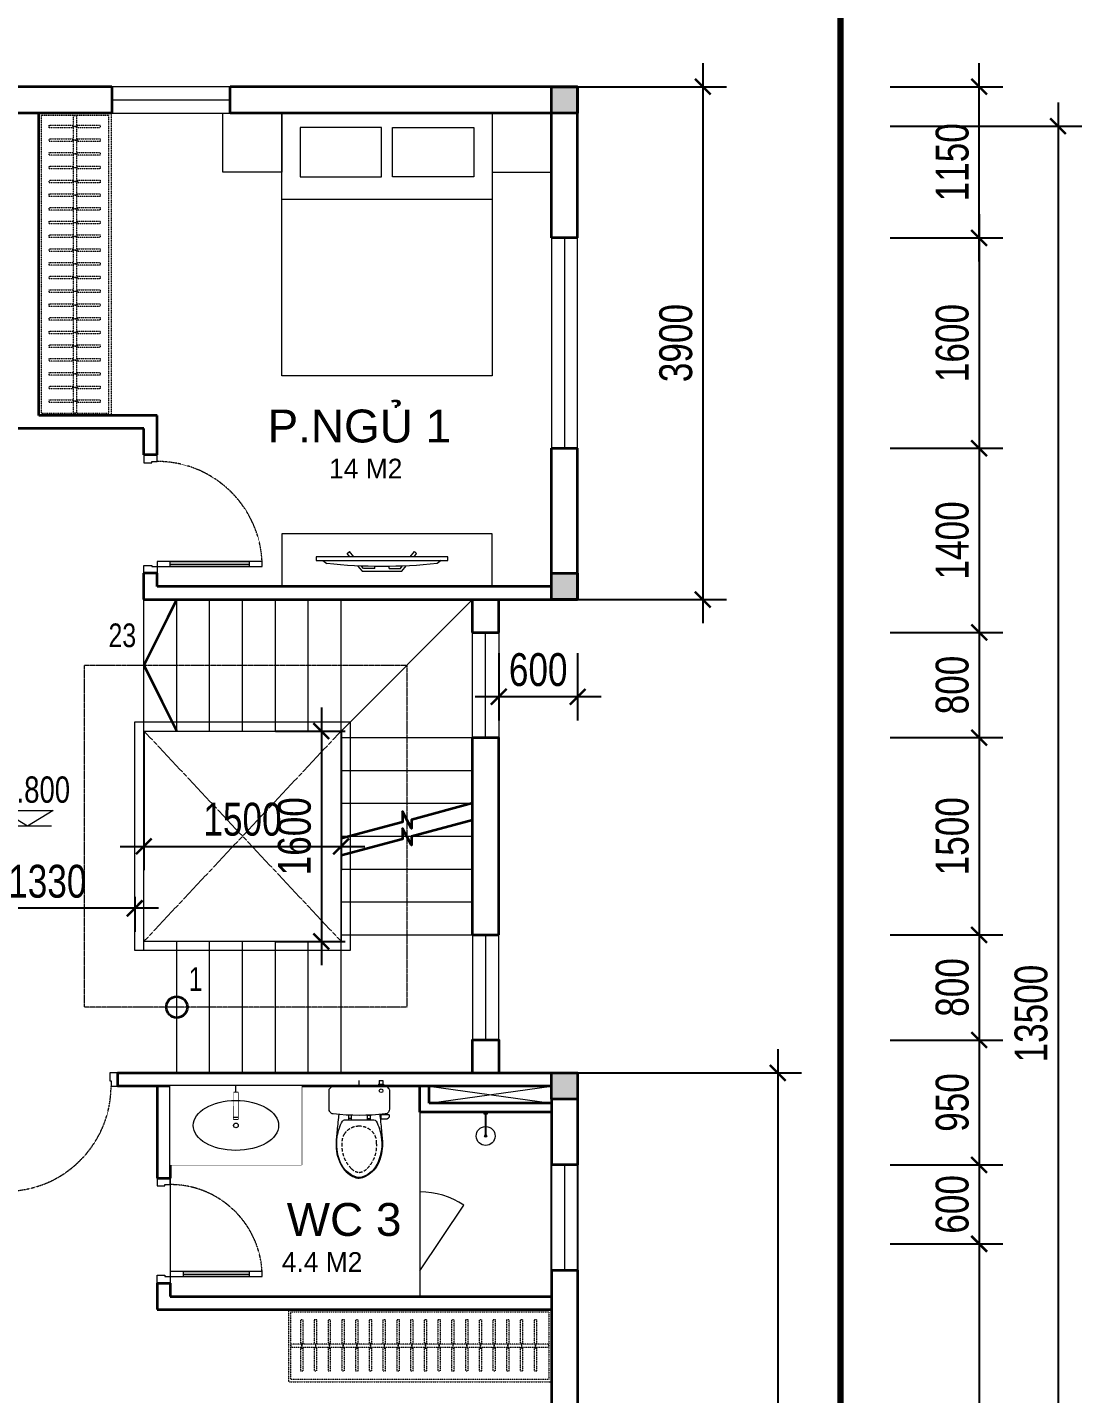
# Model space of a CAD drawing. Header units: millimetres. Extents: x 33748 to 451939, y -263262 to 62681.
# Drawn here: x 217622 to 225644, y -182865 to -172472 of the extents above; entities that cross this region are included whole.
import ezdxf

# ---------------------------------------------------------------- set-up
doc = ezdxf.new("R2010")
doc.units = ezdxf.units.MM
doc.header["$PDMODE"] = 98
for name, pattern in [('CENTER', [50.8, 31.75, -6.35, 6.35, -6.35]), ('DASHED', [0.75, 0.5, -0.25]), ('HIDDEN', [0.375, 0.25, -0.125]), ('HIDDEN2', [0.1875, 0.125, -0.0625]), ('X-5M-G-MB PHONGNGU$0$HIDDEN2', [0.1875, 0.125, -0.0625]), ('xref-thap C (mb tang 32-2)$0$HIDDEN', [0.375, 0.25, -0.125]), ('Xref-VCMT-BT3 - tuong bao$0$HIDDEN', [0.375, 0.25, -0.125])]:
    doc.linetypes.add(name, pattern=pattern)
doc.layers.get('Defpoints').update_dxf_attribs({"color": 202, "lineweight": 13})
for name, color, linetype, lineweight in [('-CONCRETE', 1, 'Continuous', 35), ('-DOOR', 137, 'Continuous', 9), ('-FURNITURE', 46, 'Continuous', 9), ('-HIDE', 3, 'HIDDEN', 13), ('-KH', 143, 'Continuous', 13), ('-LINE1', 7, 'Continuous', 18), ('-RANH GIOI KHU DAT', 12, 'CENTER', 18), ('-TEXT', 7, 'Continuous', 15), ('-WALL', 4, 'Continuous', 35), ('Bighome_khuat', 251, 'DASHED', 5)]:
    doc.layers.add(name, color=color, linetype=linetype, lineweight=lineweight)
for name, color, linetype in [('-HATCH CONCRETE', 54, 'Continuous'), ('12. NET DIM', 9, 'Continuous'), ('TEXT25', 2, 'Continuous')]:
    doc.layers.add(name, color=color, linetype=linetype)
doc.styles.add('1', font='arial.ttf')
doc.styles.add('AVANH', font='', dxfattribs={"width": 0.8})
doc.styles.get("Standard").update_dxf_attribs({"font": 'arial.ttf'})
doc.styles.add('T1', font='', dxfattribs={"height": 200})
doc.styles.get('AVANH').set_extended_font_data('.VnAvantH')
doc.styles.get('T1').set_extended_font_data('VNgeometric Light')
doc.dimstyles.new('C_100A3', dxfattribs={"dimscale": 100, "dimtxt": 2.5, "dimasz": 1.2, "dimexe": 1.8, "dimexo": 0, "dimgap": 0.75, "dimtad": 1, "dimdec": 0, "dimzin": 0, "dimdsep": 46, "dimtxsty": 'AVANH', "dimblk": 'ARCHTICK', "dimcen": 0, "dimdle": 1.8, "dimclrd": 256, "dimclre": 256, "dimclrt": 7, "dimadec": 0, "dimazin": 0, "dimtfac": 0.0001, "dimtdec": 0, "dimtix": 1, "dimtmove": 2, "dimatfit": 3, "dimldrblk": 'ARCHTICK', "dimfxl": 1.8, "dimtolj": 1, "dimtzin": 0, "dimarcsym": 0})

# ---------------------------------------------------------------- blocks, each defined once
blk = doc.blocks.new('*U53')
at = {"color": 251}
blk.add_line((-70, 100), (-70, 700), dxfattribs=at)
for points in [[(-50, 0), (-50, 800), (-90, 800), (-90, 0)], [(-50, 100), (-90, 100), (-90, 700), (-50, 700)], [(-900, -100), (-840, -100), (-840, -40), (-850, -40), (-850, 0), (-900, 0)], [(0, -100), (-60, -100), (-60, -40), (-50, -40), (-50, 0), (0, 0)]]:
    blk.add_lwpolyline(points, close=True)
at = {"layer": 'Bighome_khuat', "linetype": 'Xref-VCMT-BT3 - tuong bao$0$HIDDEN'}
blk.add_arc((-50, 0), 800, 90, 180, dxfattribs=at)
blk = doc.blocks.new('DANH COT')
at = {"layer": '-KH'}
blk.add_line((0, 0), (368, 0), dxfattribs=at)
blk.add_lwpolyline([(379, 118), (-11, 118), (184, 0)], close=True, dxfattribs=at)
blk.add_solid([(184, 0), (184, 118), (379, 118), (184, 0)], dxfattribs=at)
at = {"layer": '-TEXT', "style": '1', "width": 0.75}
blk.add_attdef('CAODO', (-142, 178), '', height=180, dxfattribs=at)
blk = doc.blocks.new('Sink_Cicle')
blk.add_lwpolyline([(17, -50), (-17, -50), (-18, -252), (17, -252)], close=True)
blk.add_circle((0, -300), 17.5)
at = {"layer": 'Defpoints'}
blk.add_line((0, -100), (0, 0), dxfattribs=at)
blk.add_wipeout([(17, -50), (-17, -50), (-18, -252), (17, -252)])
at = {"layer": '-FURNITURE', "linetype": 'Continuous'}
blk.add_ellipse((0, -300), major_axis=(-325, 0), ratio=0.584615, dxfattribs=at)
blk.add_line((-18, -237), (17, -237))
blk = doc.blocks.new('*U33')
at = {"ltscale": 300}
blk.add_lwpolyline([(0, 0), (1000, 0), (1000, -600), (0, -600)], close=True, dxfattribs=at)
blk.add_wipeout([(0, 0), (1000, 0), (1000, -600), (0, -600)], dxfattribs=at)
blk.add_blockref('Sink_Cicle', (500, 0), dxfattribs=at)
blk = doc.blocks.new('A$C18091ED7')
for p, q in [((0, -42), (0, 0)), ((146, -27), (179, -27)), ((146, -27), (146, -30)), ((146, -30), (166, -30)), ((153, -37), (146, -30)), ((152, 0), (152, -27)), ((152, 0), (179, 0)), ((153, -37), (166, -37)), ((153, -40), (153, -37)), ((153, -40), (178, -40)), ((153, -40), (178, -40)), ((153, -40), (153, -42)), ((185, -30), (166, -30)), ((178, -37), (166, -37)), ((185, -30), (178, -37)), ((178, -37), (178, -40)), ((178, -40), (178, -42)), ((179, 0), (179, -27)), ((179, -27), (185, -27)), ((185, -27), (185, -30)), ((-83, -267), (-83, -300)), ((-83, -278), (-83, -288)), ((-61, -290), (-83, -290)), ((-63, -265), (-81, -265)), ((-61, -267), (-61, -300)), ((61, -267), (61, -300)), ((61, -290), (83, -290)), ((63, -265), (81, -265)), ((83, -267), (83, -300)), ((83, -278), (83, -288)), ((165, -262), (165, -290)), ((168, -260), (228, -260)), ((168, -292), (207, -292)), ((231, -274), (231, -262))]:
    blk.add_line(p, q)
for points in [[(230, -219, -0.137407), (225, -235), (222, -241, -0.236081), (198, -255, -0.051961), (-198, -255, -0.236081), (-222, -241), (-225, -235, -0.137407), (-230, -219), (-230, -72, -0.198912), (-226, -63), (-209, -46, -0.198912), (-200, -42), (0, -42), (200, -42, -0.198912), (209, -46), (226, -63, -0.198912), (230, -72)], [(144, -619, -0.212405), (26, -734, -0.027685), (-1, -739, -0.022279), (-26, -734, -0.212405), (-144, -619, -0.142796), (-167, -428, -0.093005), (-128, -309, -0.256439), (-111, -300), (0, -300), (111, -300, -0.256439), (128, -309, -0.093005), (167, -428, -0.142796)]]:
    blk.add_lwpolyline(points, format="xyb", close=True)
at = {"linetype": 'xref-thap C (mb tang 32-2)$0$HIDDEN', "ltscale": 100}
blk.add_lwpolyline([(61, -669, -0.199031), (0, -699, -0.199031), (-61, -669, -0.218924), (-132, -478, -0.153791), (-112, -404, -0.236701), (0, -348, -0.236701), (112, -404, -0.153791), (132, -478, -0.218924)], format="xyb", close=True, dxfattribs=at)
blk.add_circle((166, -78), 13.9)
for centre, radius, start, end in [((-81, -267), 1.98, 90, 180), ((-63, -267), 1.98, 0, 90), ((63, -267), 1.98, 90, 180), ((81, -267), 1.98, 0, 90), ((168, -262), 2.47, 90, 180), ((168, -290), 2.47, 180, 270), ((207, -277), 15.5, 270, 306.4659), ((168, -225), 80.1, 306.4659, 320.3123), ((228, -274), 2.47, 320.3123, 0)]:
    blk.add_arc(centre, radius, start, end)
for points in [[(-156, -259), (-157, -267), (-164, -328), (-169, -385), (-184, -528), (-136, -679), (-50, -735), (-20, -741), (0, -744)], [(156, -259), (157, -267), (164, -328), (169, -385), (184, -528), (136, -679), (50, -735), (20, -741), (0, -744)]]:
    blk.add_open_spline(points, degree=3, knots=[130.613938, 130.613938, 130.613938, 130.613938, 152.852109, 311.129351, 417.703951, 561.383393, 697.692632, 710.812262, 710.812262, 710.812262, 710.812262])
blk = doc.blocks.new('shower')
for points in [[(180919, -32316), (180912, -32316), (180912, -32147), (180919, -32147)], [(180929, -32327), (180902, -32327), (180902, -32316), (180929, -32316)]]:
    blk.add_lwpolyline(points, close=True)
for radius, start, end in [(72, 272.7907, 267.2093), (8.35, 294.8355, 245.1645)]:
    blk.add_arc((180916, -32147), radius, start, end)
blk = doc.blocks.new('*U52')
at = {"color": 251}
blk.add_line((-70, 100), (-70, 600), dxfattribs=at)
for points in [[(-50, 0), (-50, 700), (-90, 700), (-90, 0)], [(-50, 100), (-90, 100), (-90, 600), (-50, 600)], [(-800, -100), (-740, -100), (-740, -40), (-750, -40), (-750, 0), (-800, 0)], [(0, -100), (-60, -100), (-60, -40), (-50, -40), (-50, 0), (0, 0)]]:
    blk.add_lwpolyline(points, close=True)
at = {"layer": 'Bighome_khuat', "linetype": 'Xref-VCMT-BT3 - tuong bao$0$HIDDEN'}
blk.add_arc((-50, 0), 700, 90, 180, dxfattribs=at)
blk = doc.blocks.new('*U59')
at = {"linetype": 'X-5M-G-MB PHONGNGU$0$HIDDEN2'}
for points in [[(0, 600), (0, 0), (2182, 0), (2182, 600)], [(2162, 580), (2162, 20), (20, 20), (20, 580)], [(2162, 287), (2162, 313), (20, 313), (20, 287)], [(114, 319), (109, 319), (109, 280), (114, 280)], [(228, 319), (223, 319), (223, 280), (228, 280)], [(342, 319), (337, 319), (337, 280), (342, 280)], [(456, 319), (451, 319), (451, 280), (456, 280)], [(570, 319), (565, 319), (565, 280), (570, 280)], [(684, 319), (679, 319), (679, 280), (684, 280)], [(798, 319), (793, 319), (793, 280), (798, 280)], [(912, 319), (907, 319), (907, 280), (912, 280)], [(1026, 319), (1021, 319), (1021, 280), (1026, 280)], [(1140, 319), (1135, 319), (1135, 280), (1140, 280)], [(1254, 319), (1249, 319), (1249, 280), (1254, 280)], [(1368, 319), (1363, 319), (1363, 280), (1368, 280)], [(1482, 319), (1477, 319), (1477, 280), (1482, 280)], [(1596, 319), (1591, 319), (1591, 280), (1596, 280)], [(1710, 319), (1705, 319), (1705, 280), (1710, 280)], [(1824, 319), (1819, 319), (1819, 280), (1824, 280)], [(1938, 319), (1933, 319), (1933, 280), (1938, 280)], [(2052, 319), (2047, 319), (2047, 280), (2052, 280)]]:
    blk.add_lwpolyline(points, close=True, dxfattribs=at)
for points in [[(122, 313), (122, 515), (100, 515), (100, 313)], [(236, 313), (236, 515), (214, 515), (214, 313)], [(350, 313), (350, 515), (328, 515), (328, 313)], [(464, 313), (464, 515), (442, 515), (442, 313)], [(578, 313), (578, 515), (556, 515), (556, 313)], [(692, 313), (692, 515), (670, 515), (670, 313)], [(806, 313), (806, 515), (784, 515), (784, 313)], [(920, 313), (920, 515), (898, 515), (898, 313)], [(1034, 313), (1034, 515), (1012, 515), (1012, 313)], [(1148, 313), (1148, 515), (1126, 515), (1126, 313)], [(1262, 313), (1262, 515), (1240, 515), (1240, 313)], [(1376, 313), (1376, 515), (1354, 515), (1354, 313)], [(1490, 313), (1490, 515), (1468, 515), (1468, 313)], [(1604, 313), (1604, 515), (1582, 515), (1582, 313)], [(1718, 313), (1718, 515), (1696, 515), (1696, 313)], [(1832, 313), (1832, 515), (1810, 515), (1810, 313)], [(1946, 313), (1946, 515), (1924, 515), (1924, 313)], [(2060, 313), (2060, 515), (2038, 515), (2038, 313)], [(100, 287), (100, 92), (122, 92), (122, 287)], [(214, 287), (214, 92), (236, 92), (236, 287)], [(328, 287), (328, 92), (350, 92), (350, 287)], [(442, 287), (442, 92), (464, 92), (464, 287)], [(556, 287), (556, 92), (578, 92), (578, 287)], [(670, 287), (670, 92), (692, 92), (692, 287)], [(784, 287), (784, 92), (806, 92), (806, 287)], [(898, 287), (898, 92), (920, 92), (920, 287)], [(1012, 287), (1012, 92), (1034, 92), (1034, 287)], [(1126, 287), (1126, 92), (1148, 92), (1148, 287)], [(1240, 287), (1240, 92), (1262, 92), (1262, 287)], [(1354, 287), (1354, 92), (1376, 92), (1376, 287)], [(1468, 287), (1468, 92), (1490, 92), (1490, 287)], [(1582, 287), (1582, 92), (1604, 92), (1604, 287)], [(1696, 287), (1696, 92), (1718, 92), (1718, 287)], [(1810, 287), (1810, 92), (1832, 92), (1832, 287)], [(1924, 287), (1924, 92), (1946, 92), (1946, 287)], [(2038, 287), (2038, 92), (2060, 92), (2060, 287)]]:
    blk.add_lwpolyline(points, dxfattribs=at)
blk = doc.blocks.new('_ARCHTICK')
at = {"const_width": 0.15}
blk.add_lwpolyline([(-0.5, -0.5), (0.5, 0.5)], dxfattribs=at)
blk = doc.blocks.new('*D861')
at = {"layer": '12. NET DIM', "lineweight": -2, "transparency": 16777216}
for p, q in [((217109, -179087), (217109, -179353)), ((218439, -179087), (218439, -179353)), ((218619, -179173), (216929, -179173))]:
    blk.add_line(p, q, dxfattribs=at)
at = {"layer": 'Defpoints', "color": 0, "transparency": 16777216}
for p in [(217109, -179087), (218439, -179087), (217109, -179173)]:
    blk.add_point(p, dxfattribs=at)
at = {"layer": '12. NET DIM', "lineweight": -2, "transparency": 16777216, "xscale": 120, "yscale": 120, "zscale": 120, "rotation": 180}
blk.add_blockref('_ARCHTICK', (217109, -179173), dxfattribs=at)
at = {"layer": '12. NET DIM', "lineweight": -2, "transparency": 16777216, "xscale": 120, "yscale": 120, "zscale": 120}
blk.add_blockref('_ARCHTICK', (218439, -179173), dxfattribs=at)
at = {"layer": '12. NET DIM', "color": 7, "transparency": 16777216, "insert": (217774, -178969), "char_height": 250, "attachment_point": 5, "style": 'AVANH'}
blk.add_mtext('\\A1;1330', dxfattribs=at)
blk = doc.blocks.new('A$C32e20c34')
blk.add_line((657, 2050), (657, 450))
for points in [[(0, 2050), (450, 2050), (450, 2500), (0, 2500)], [(109, 1910), (485.5, 1910), (485.5, 1292.5), (109, 1292.5)], [(109, 590), (485.5, 590), (485.5, 1207.5), (109, 1207.5)], [(0, 450), (450, 450), (450, 0), (0, 0)]]:
    blk.add_lwpolyline(points, close=True)
blk.add_lwpolyline([(0, 2050), (2000, 2050), (2000, 450), (0, 450), (0, 2050)])
blk = doc.blocks.new('*U198')
at = {"linetype": 'X-5M-G-MB PHONGNGU$0$HIDDEN2'}
for points in [[(0, 600), (0, 0), (2509, 0), (2509, 600)], [(2489, 580), (2489, 20), (20, 20), (20, 580)], [(2489, 287), (2489, 313), (20, 313), (20, 287)], [(114, 319), (109, 319), (109, 280), (114, 280)], [(228, 319), (223, 319), (223, 280), (228, 280)], [(342, 319), (337, 319), (337, 280), (342, 280)], [(456, 319), (451, 319), (451, 280), (456, 280)], [(570, 319), (565, 319), (565, 280), (570, 280)], [(684, 319), (679, 319), (679, 280), (684, 280)], [(798, 319), (793, 319), (793, 280), (798, 280)], [(912, 319), (907, 319), (907, 280), (912, 280)], [(1026, 319), (1021, 319), (1021, 280), (1026, 280)], [(1140, 319), (1135, 319), (1135, 280), (1140, 280)], [(1254, 319), (1249, 319), (1249, 280), (1254, 280)], [(1368, 319), (1363, 319), (1363, 280), (1368, 280)], [(1482, 319), (1477, 319), (1477, 280), (1482, 280)], [(1596, 319), (1591, 319), (1591, 280), (1596, 280)], [(1710, 319), (1705, 319), (1705, 280), (1710, 280)], [(1824, 319), (1819, 319), (1819, 280), (1824, 280)], [(1938, 319), (1933, 319), (1933, 280), (1938, 280)], [(2052, 319), (2047, 319), (2047, 280), (2052, 280)], [(2166, 319), (2161, 319), (2161, 280), (2166, 280)], [(2280, 319), (2275, 319), (2275, 280), (2280, 280)], [(2394, 319), (2389, 319), (2389, 280), (2394, 280)]]:
    blk.add_lwpolyline(points, close=True, dxfattribs=at)
for points in [[(122, 313), (122, 515), (100, 515), (100, 313)], [(236, 313), (236, 515), (214, 515), (214, 313)], [(350, 313), (350, 515), (328, 515), (328, 313)], [(464, 313), (464, 515), (442, 515), (442, 313)], [(578, 313), (578, 515), (556, 515), (556, 313)], [(692, 313), (692, 515), (670, 515), (670, 313)], [(806, 313), (806, 515), (784, 515), (784, 313)], [(920, 313), (920, 515), (898, 515), (898, 313)], [(1034, 313), (1034, 515), (1012, 515), (1012, 313)], [(1148, 313), (1148, 515), (1126, 515), (1126, 313)], [(1262, 313), (1262, 515), (1240, 515), (1240, 313)], [(1376, 313), (1376, 515), (1354, 515), (1354, 313)], [(1490, 313), (1490, 515), (1468, 515), (1468, 313)], [(1604, 313), (1604, 515), (1582, 515), (1582, 313)], [(1718, 313), (1718, 515), (1696, 515), (1696, 313)], [(1832, 313), (1832, 515), (1810, 515), (1810, 313)], [(1946, 313), (1946, 515), (1924, 515), (1924, 313)], [(2060, 313), (2060, 515), (2038, 515), (2038, 313)], [(2174, 313), (2174, 515), (2152, 515), (2152, 313)], [(2288, 313), (2288, 515), (2266, 515), (2266, 313)], [(2402, 313), (2402, 515), (2380, 515), (2380, 313)], [(100, 287), (100, 92), (122, 92), (122, 287)], [(214, 287), (214, 92), (236, 92), (236, 287)], [(328, 287), (328, 92), (350, 92), (350, 287)], [(442, 287), (442, 92), (464, 92), (464, 287)], [(556, 287), (556, 92), (578, 92), (578, 287)], [(670, 287), (670, 92), (692, 92), (692, 287)], [(784, 287), (784, 92), (806, 92), (806, 287)], [(898, 287), (898, 92), (920, 92), (920, 287)], [(1012, 287), (1012, 92), (1034, 92), (1034, 287)], [(1126, 287), (1126, 92), (1148, 92), (1148, 287)], [(1240, 287), (1240, 92), (1262, 92), (1262, 287)], [(1354, 287), (1354, 92), (1376, 92), (1376, 287)], [(1468, 287), (1468, 92), (1490, 92), (1490, 287)], [(1582, 287), (1582, 92), (1604, 92), (1604, 287)], [(1696, 287), (1696, 92), (1718, 92), (1718, 287)], [(1810, 287), (1810, 92), (1832, 92), (1832, 287)], [(1924, 287), (1924, 92), (1946, 92), (1946, 287)], [(2038, 287), (2038, 92), (2060, 92), (2060, 287)], [(2152, 287), (2152, 92), (2174, 92), (2174, 287)], [(2266, 287), (2266, 92), (2288, 92), (2288, 287)], [(2380, 287), (2380, 92), (2402, 92), (2402, 287)]]:
    blk.add_lwpolyline(points, dxfattribs=at)
blk = doc.blocks.new('XR.MB.LM123$0$tvi 1')
blk.add_lwpolyline([(29, 0), (29, -1000), (0, -1000), (0, 0)], close=True)
for points in [[(29, -50), (52, -81)], [(-24, -236), (-39, -252)], [(0, -285), (-39, -252)], [(0, -256), (-24, -236)], [(70, -315), (111, -350), (111, -650), (70, -685)], [(89, -446), (89, -360), (71, -345)], [(89, -446), (73, -446)], [(89, -554), (89, -640), (71, -655)], [(89, -554), (73, -554)], [(0, -715), (-39, -748)], [(-24, -764), (-39, -748)], [(0, -744), (-24, -764)], [(29, -950), (52, -919)]]:
    blk.add_lwpolyline(points)
blk.add_arc((-4025, -500), 4099, 354.1311, 5.8689)
blk = doc.blocks.new('A$C5C575821')
at = {"layer": '-CONCRETE'}
h = blk.add_hatch(color=256, dxfattribs=at)
h.dxf.hatch_style = 1
h.paths.add_polyline_path([(0, 200), (0, 0), (200, 0), (200, 200)])
blk.add_lwpolyline([(0, 0), (200, 0), (200, 200), (0, 200)], close=True, dxfattribs=at)
blk = doc.blocks.new('*D922')
at = {"layer": '12. NET DIM', "lineweight": -2, "transparency": 16777216}
for p, q in [((221209, -177232), (221209, -177744)), ((221809, -177232), (221809, -177744)), ((221989, -177564), (221029, -177564))]:
    blk.add_line(p, q, dxfattribs=at)
at = {"layer": 'Defpoints', "color": 0, "transparency": 16777216}
for p in [(221209, -177232), (221809, -177232), (221209, -177564)]:
    blk.add_point(p, dxfattribs=at)
at = {"layer": '12. NET DIM', "lineweight": -2, "transparency": 16777216, "xscale": 120, "yscale": 120, "zscale": 120, "rotation": 180}
blk.add_blockref('_ARCHTICK', (221209, -177564), dxfattribs=at)
at = {"layer": '12. NET DIM', "lineweight": -2, "transparency": 16777216, "xscale": 120, "yscale": 120, "zscale": 120}
blk.add_blockref('_ARCHTICK', (221809, -177564), dxfattribs=at)
at = {"layer": '12. NET DIM', "color": 7, "transparency": 16777216, "insert": (221509, -177359), "char_height": 250, "attachment_point": 5, "style": 'AVANH'}
blk.add_mtext('\\A1;600', dxfattribs=at)
blk = doc.blocks.new('*D900')
at = {"layer": '12. NET DIM', "lineweight": -2, "transparency": 16777216}
for p, q in [((224864, -173894), (224864, -175854)), ((224186, -174074), (225044, -174074)), ((224186, -175674), (225044, -175674))]:
    blk.add_line(p, q, dxfattribs=at)
at = {"layer": 'Defpoints', "color": 0, "transparency": 16777216}
for p in [(224186, -174074), (224186, -175674), (224864, -175674)]:
    blk.add_point(p, dxfattribs=at)
at = {"layer": '12. NET DIM', "lineweight": -2, "transparency": 16777216, "xscale": 120, "yscale": 120, "zscale": 120}
for p, rotation in [((224864, -174074), 90), ((224864, -175674), 270)]:
    blk.add_blockref('_ARCHTICK', p, dxfattribs=dict(at, rotation=rotation))
at = {"layer": '12. NET DIM', "color": 7, "transparency": 16777216, "insert": (224660, -174874), "char_height": 250, "attachment_point": 5, "rotation": 90, "style": 'AVANH'}
blk.add_mtext('\\A1;1600', dxfattribs=at)
blk = doc.blocks.new('*D901')
at = {"layer": '12. NET DIM', "lineweight": -2, "transparency": 16777216}
for p, q in [((224864, -175494), (224864, -177255)), ((224186, -175674), (225044, -175674)), ((224186, -177075), (225044, -177075))]:
    blk.add_line(p, q, dxfattribs=at)
at = {"layer": 'Defpoints', "color": 0, "transparency": 16777216}
for p in [(224186, -175674), (224186, -177075), (224864, -177075)]:
    blk.add_point(p, dxfattribs=at)
at = {"layer": '12. NET DIM', "lineweight": -2, "transparency": 16777216, "xscale": 120, "yscale": 120, "zscale": 120}
for p, rotation in [((224864, -175674), 90), ((224864, -177075), 270)]:
    blk.add_blockref('_ARCHTICK', p, dxfattribs=dict(at, rotation=rotation))
at = {"layer": '12. NET DIM', "color": 7, "transparency": 16777216, "insert": (224660, -176375), "char_height": 250, "attachment_point": 5, "rotation": 90, "style": 'AVANH'}
blk.add_mtext('\\A1;1400', dxfattribs=at)
blk = doc.blocks.new('*D902')
at = {"layer": '12. NET DIM', "lineweight": -2, "transparency": 16777216}
for p, q in [((224864, -176895), (224864, -178055)), ((224186, -177075), (225044, -177075)), ((224186, -177875), (225044, -177875))]:
    blk.add_line(p, q, dxfattribs=at)
at = {"layer": 'Defpoints', "color": 0, "transparency": 16777216}
for p in [(224186, -177075), (224186, -177875), (224864, -177875)]:
    blk.add_point(p, dxfattribs=at)
at = {"layer": '12. NET DIM', "lineweight": -2, "transparency": 16777216, "xscale": 120, "yscale": 120, "zscale": 120}
for p, rotation in [((224864, -177075), 90), ((224864, -177875), 270)]:
    blk.add_blockref('_ARCHTICK', p, dxfattribs=dict(at, rotation=rotation))
at = {"layer": '12. NET DIM', "color": 7, "transparency": 16777216, "insert": (224660, -177475), "char_height": 250, "attachment_point": 5, "rotation": 90, "style": 'AVANH'}
blk.add_mtext('\\A1;800', dxfattribs=at)
blk = doc.blocks.new('*D903')
at = {"layer": '12. NET DIM', "lineweight": -2, "transparency": 16777216}
for p, q in [((224864, -177695), (224864, -179555)), ((224186, -177875), (225044, -177875)), ((224186, -179375), (225044, -179375))]:
    blk.add_line(p, q, dxfattribs=at)
at = {"layer": 'Defpoints', "color": 0, "transparency": 16777216}
for p in [(224186, -177875), (224186, -179375), (224864, -179375)]:
    blk.add_point(p, dxfattribs=at)
at = {"layer": '12. NET DIM', "lineweight": -2, "transparency": 16777216, "xscale": 120, "yscale": 120, "zscale": 120}
for p, rotation in [((224864, -177875), 90), ((224864, -179375), 270)]:
    blk.add_blockref('_ARCHTICK', p, dxfattribs=dict(at, rotation=rotation))
at = {"layer": '12. NET DIM', "color": 7, "transparency": 16777216, "insert": (224660, -178625), "char_height": 250, "attachment_point": 5, "rotation": 90, "style": 'AVANH'}
blk.add_mtext('\\A1;1500', dxfattribs=at)
blk = doc.blocks.new('*D904')
at = {"layer": '12. NET DIM', "lineweight": -2, "transparency": 16777216}
for p, q in [((224864, -179195), (224864, -180355)), ((224186, -179375), (225044, -179375)), ((224186, -180175), (225044, -180175))]:
    blk.add_line(p, q, dxfattribs=at)
at = {"layer": 'Defpoints', "color": 0, "transparency": 16777216}
for p in [(224186, -179375), (224186, -180175), (224864, -180175)]:
    blk.add_point(p, dxfattribs=at)
at = {"layer": '12. NET DIM', "lineweight": -2, "transparency": 16777216, "xscale": 120, "yscale": 120, "zscale": 120}
for p, rotation in [((224864, -179375), 90), ((224864, -180175), 270)]:
    blk.add_blockref('_ARCHTICK', p, dxfattribs=dict(at, rotation=rotation))
at = {"layer": '12. NET DIM', "color": 7, "transparency": 16777216, "insert": (224660, -179775), "char_height": 250, "attachment_point": 5, "rotation": 90, "style": 'AVANH'}
blk.add_mtext('\\A1;800', dxfattribs=at)
blk = doc.blocks.new('*D905')
at = {"layer": '12. NET DIM', "lineweight": -2, "transparency": 16777216}
for p, q in [((224864, -179995), (224864, -181305)), ((224186, -180175), (225044, -180175)), ((224186, -181125), (225044, -181125))]:
    blk.add_line(p, q, dxfattribs=at)
at = {"layer": 'Defpoints', "color": 0, "transparency": 16777216}
for p in [(224186, -180175), (224186, -181125), (224864, -181125)]:
    blk.add_point(p, dxfattribs=at)
at = {"layer": '12. NET DIM', "lineweight": -2, "transparency": 16777216, "xscale": 120, "yscale": 120, "zscale": 120}
for p, rotation in [((224864, -180175), 90), ((224864, -181125), 270)]:
    blk.add_blockref('_ARCHTICK', p, dxfattribs=dict(at, rotation=rotation))
at = {"layer": '12. NET DIM', "color": 7, "transparency": 16777216, "insert": (224660, -180650), "char_height": 250, "attachment_point": 5, "rotation": 90, "style": 'AVANH'}
blk.add_mtext('\\A1;950', dxfattribs=at)
blk = doc.blocks.new('*D906')
at = {"layer": '12. NET DIM', "lineweight": -2, "transparency": 16777216}
for p, q in [((224864, -180945), (224864, -181905)), ((224186, -181125), (225044, -181125)), ((224186, -181725), (225044, -181725))]:
    blk.add_line(p, q, dxfattribs=at)
at = {"layer": 'Defpoints', "color": 0, "transparency": 16777216}
for p in [(224186, -181125), (224186, -181725), (224864, -181725)]:
    blk.add_point(p, dxfattribs=at)
at = {"layer": '12. NET DIM', "lineweight": -2, "transparency": 16777216, "xscale": 120, "yscale": 120, "zscale": 120}
for p, rotation in [((224864, -181125), 90), ((224864, -181725), 270)]:
    blk.add_blockref('_ARCHTICK', p, dxfattribs=dict(at, rotation=rotation))
at = {"layer": '12. NET DIM', "color": 7, "transparency": 16777216, "insert": (224660, -181425), "char_height": 250, "attachment_point": 5, "rotation": 90, "style": 'AVANH'}
blk.add_mtext('\\A1;600', dxfattribs=at)
blk = doc.blocks.new('*D981')
at = {"layer": '12. NET DIM', "lineweight": -2, "transparency": 16777216}
for p, q in [((224864, -174254), (224864, -172744)), ((224186, -172924), (225044, -172924)), ((224186, -174074), (225044, -174074))]:
    blk.add_line(p, q, dxfattribs=at)
at = {"layer": 'Defpoints', "color": 0, "transparency": 16777216}
for p in [(224186, -172924), (224864, -172924), (224186, -174074)]:
    blk.add_point(p, dxfattribs=at)
at = {"layer": '12. NET DIM', "lineweight": -2, "transparency": 16777216, "xscale": 120, "yscale": 120, "zscale": 120}
for p, rotation in [((224864, -172924), 90), ((224864, -174074), 270)]:
    blk.add_blockref('_ARCHTICK', p, dxfattribs=dict(at, rotation=rotation))
at = {"layer": '12. NET DIM', "color": 7, "transparency": 16777216, "insert": (224660, -173499), "char_height": 250, "attachment_point": 5, "rotation": 90, "style": 'AVANH'}
blk.add_mtext('\\A1;1150', dxfattribs=at)
blk = doc.blocks.new('*D982')
at = {"layer": '12. NET DIM', "lineweight": -2, "transparency": 16777216}
for p, q in [((224864, -181545), (224864, -186605)), ((224186, -181725), (225044, -181725)), ((224186, -186425), (225044, -186425))]:
    blk.add_line(p, q, dxfattribs=at)
at = {"layer": 'Defpoints', "color": 0, "transparency": 16777216}
for p in [(224186, -181725), (224186, -186425), (224864, -186425)]:
    blk.add_point(p, dxfattribs=at)
at = {"layer": '12. NET DIM', "lineweight": -2, "transparency": 16777216, "xscale": 120, "yscale": 120, "zscale": 120}
for p, rotation in [((224864, -181725), 90), ((224864, -186425), 270)]:
    blk.add_blockref('_ARCHTICK', p, dxfattribs=dict(at, rotation=rotation))
at = {"layer": '12. NET DIM', "color": 7, "transparency": 16777216, "insert": (224660, -184075), "char_height": 250, "attachment_point": 5, "rotation": 90, "style": 'AVANH'}
blk.add_mtext('\\A1;4700', dxfattribs=at)
blk = doc.blocks.new('*D983')
at = {"layer": '12. NET DIM', "lineweight": -2, "transparency": 16777216}
for p, q in [((225464, -173044), (225464, -186905)), ((224186, -173224), (225644, -173224)), ((224264, -186725), (225644, -186725))]:
    blk.add_line(p, q, dxfattribs=at)
at = {"layer": 'Defpoints', "color": 0, "transparency": 16777216}
for p in [(224186, -173224), (224264, -186725), (225464, -186725)]:
    blk.add_point(p, dxfattribs=at)
at = {"layer": '12. NET DIM', "lineweight": -2, "transparency": 16777216, "xscale": 120, "yscale": 120, "zscale": 120}
for p, rotation in [((225464, -173224), 90), ((225464, -186725), 270)]:
    blk.add_blockref('_ARCHTICK', p, dxfattribs=dict(at, rotation=rotation))
at = {"layer": '12. NET DIM', "color": 7, "transparency": 16777216, "insert": (225260, -179974), "char_height": 250, "attachment_point": 5, "rotation": 90, "style": 'AVANH'}
blk.add_mtext('\\A1;13500', dxfattribs=at)
blk = doc.blocks.new('*D1028')
at = {"layer": '-HATCH CONCRETE', "lineweight": -2, "transparency": 16777216}
for p, q in [((223332, -180245), (223332, -186605)), ((221809, -180425), (223512, -180425)), ((221809, -186425), (223512, -186425))]:
    blk.add_line(p, q, dxfattribs=at)
at = {"layer": 'Defpoints', "color": 0, "transparency": 16777216}
for p in [(221809, -180425), (221809, -186425), (223332, -186425)]:
    blk.add_point(p, dxfattribs=at)
at = {"layer": '-HATCH CONCRETE', "lineweight": -2, "transparency": 16777216, "xscale": 120, "yscale": 120, "zscale": 120}
for p, rotation in [((223332, -180425), 90), ((223332, -186425), 270)]:
    blk.add_blockref('_ARCHTICK', p, dxfattribs=dict(at, rotation=rotation))
at = {"layer": '-HATCH CONCRETE', "color": 7, "transparency": 16777216, "insert": (223128, -183425), "char_height": 250, "attachment_point": 5, "rotation": 90, "style": 'AVANH'}
blk.add_mtext('\\A1;6000', dxfattribs=at)
blk = doc.blocks.new('ARCHTICK')
at = {"color": 0, "linetype": 'ByBlock', "const_width": 0.15}
blk.add_lwpolyline([(-0.5, -0.5), (0.5, 0.5)], dxfattribs=at)
blk = doc.blocks.new('*D1101')
at = {"layer": '-HATCH CONCRETE', "lineweight": -2, "transparency": 16777216}
for p, q in [((222761, -172744), (222761, -177005)), ((221809, -172924), (222941, -172924)), ((221809, -176825), (222941, -176825))]:
    blk.add_line(p, q, dxfattribs=at)
at = {"layer": 'Defpoints', "color": 0, "transparency": 16777216}
for p in [(221809, -172924), (221809, -176825), (222761, -176825)]:
    blk.add_point(p, dxfattribs=at)
at = {"layer": '-HATCH CONCRETE', "lineweight": -2, "transparency": 16777216, "xscale": 120, "yscale": 120, "zscale": 120}
for p, rotation in [((222761, -172924), 90), ((222761, -176825), 270)]:
    blk.add_blockref('_ARCHTICK', p, dxfattribs=dict(at, rotation=rotation))
at = {"layer": '-HATCH CONCRETE', "color": 7, "transparency": 16777216, "insert": (222557, -174874), "char_height": 250, "attachment_point": 5, "rotation": 90, "style": 'AVANH'}
blk.add_mtext('\\A1;3900', dxfattribs=at)
blk = doc.blocks.new('*D1102')
at = {"layer": '-HATCH CONCRETE', "lineweight": -2, "transparency": 16777216}
for p, q in [((218509, -177825), (218509, -178882)), ((220009, -177825), (220009, -178882)), ((218329, -178702), (220189, -178702))]:
    blk.add_line(p, q, dxfattribs=at)
at = {"layer": 'Defpoints', "color": 0, "transparency": 16777216}
for p in [(218509, -177825), (220009, -177825), (220009, -178702)]:
    blk.add_point(p, dxfattribs=at)
at = {"layer": '-HATCH CONCRETE', "lineweight": -2, "transparency": 16777216, "xscale": 120, "yscale": 120, "zscale": 120, "rotation": 180}
blk.add_blockref('_ARCHTICK', (218509, -178702), dxfattribs=at)
at = {"layer": '-HATCH CONCRETE', "lineweight": -2, "transparency": 16777216, "xscale": 120, "yscale": 120, "zscale": 120}
blk.add_blockref('_ARCHTICK', (220009, -178702), dxfattribs=at)
at = {"layer": '-HATCH CONCRETE', "color": 7, "transparency": 16777216, "insert": (219259, -178497), "char_height": 250, "attachment_point": 5, "style": 'AVANH'}
blk.add_mtext('\\A1;1500', dxfattribs=at)
blk = doc.blocks.new('*D1103')
at = {"layer": '-HATCH CONCRETE', "lineweight": -2, "transparency": 16777216}
for p, q in [((219859, -177645), (219859, -179605)), ((219509, -177825), (220039, -177825)), ((219509, -179425), (220039, -179425))]:
    blk.add_line(p, q, dxfattribs=at)
at = {"layer": 'Defpoints', "color": 0, "transparency": 16777216}
for p in [(219509, -177825), (219509, -179425), (219859, -179425)]:
    blk.add_point(p, dxfattribs=at)
at = {"layer": '-HATCH CONCRETE', "lineweight": -2, "transparency": 16777216, "xscale": 120, "yscale": 120, "zscale": 120}
for p, rotation in [((219859, -177825), 90), ((219859, -179425), 270)]:
    blk.add_blockref('_ARCHTICK', p, dxfattribs=dict(at, rotation=rotation))
at = {"layer": '-HATCH CONCRETE', "color": 7, "transparency": 16777216, "insert": (219655, -178625), "char_height": 250, "attachment_point": 5, "rotation": 90, "style": 'AVANH'}
blk.add_mtext('\\A1;1600', dxfattribs=at)

msp = doc.modelspace()

# ---------------------------------------------------------------- linework, layer by layer
at = {"layer": '-DOOR'}
for points in [[(219165.1, -173124.3), (219165.1, -172924.3), (218265.1, -172924.3), (218265.1, -173124.3)], [(221609.1, -175674.5), (221809.1, -175674.5), (221809.1, -174074.5), (221609.1, -174074.5)], [(221009.1, -177074.6), (221209.1, -177074.6), (221209.1, -177874.6), (221009.1, -177874.6)], [(221009.1, -180174.6), (221209.1, -180174.6), (221209.1, -179374.6), (221009.1, -179374.6)], [(221609.1, -181924.6), (221809.1, -181924.6), (221809.1, -181124.6), (221609.1, -181124.6)]]:
    msp.add_lwpolyline(points, close=True, dxfattribs=at)
for points in [[(218265.1, -173024.3), (219165.1, -173024.3)], [(221709.1, -174074.5), (221709.1, -175674.5)], [(221109.1, -177874.6), (221109.1, -177074.6)], [(221109.1, -179374.6), (221109.1, -180174.6)], [(221709.1, -181124.6), (221709.1, -181924.6)], [(218709.1, -181224.6), (218709.1, -182024.6)]]:
    msp.add_lwpolyline(points, dxfattribs=at)
at = {"layer": '-FURNITURE'}
msp.add_line((220609.1, -180724.6), (220609.1, -182124.6), dxfattribs=at)
msp.add_lwpolyline([(219559.1, -176324.6), (219559.1, -176724.6), (221159.1, -176724.6), (221159.1, -176324.6)], close=True, dxfattribs=at)
for points in [[(220679.1, -180654.6), (221609.1, -180524.6)], [(220679.1, -180524.6), (221609.1, -180654.6)], [(220609.1, -181929.4), (220943.4, -181431.2)]]:
    msp.add_lwpolyline(points, dxfattribs=at)
msp.add_arc((220609.1, -181929.4), 600, 56.13652, 90, dxfattribs=at)
at = {"layer": '-HATCH CONCRETE'}
msp.add_lwpolyline([(221609.1, -181124.6), (221809.1, -181124.6), (221809.1, -181924.6), (221609.1, -181924.6)], close=True, dxfattribs=at)
at = {"layer": '-HIDE', "ltscale": 10}
for points in [[(218509.1, -177824.6), (220009.1, -179424.6)], [(220009.1, -177824.6), (218509.1, -179424.6)]]:
    msp.add_lwpolyline(points, dxfattribs=at)
at = {"layer": '-KH', "linetype": 'HIDDEN2', "ltscale": 5}
msp.add_lwpolyline([(218057.2, -179924.6), (218057.2, -177324.6), (220509.1, -177324.6), (220509.1, -179924.6)], close=True, dxfattribs=at)
at = {"layer": '-LINE1'}
for p, q in [((218509.1, -179494.6), (218509.1, -176824.6)), ((218759.1, -177824.6), (218759.1, -176824.6)), ((219009.1, -177824.6), (219009.1, -176824.6)), ((219259.1, -177824.6), (219259.1, -176824.6)), ((219509.1, -177824.6), (219509.1, -176824.6)), ((219759.1, -177824.6), (219759.1, -176824.6)), ((220009.1, -180424.6), (220009.1, -176824.6)), ((218759.1, -180424.6), (218759.1, -179424.6)), ((219009.1, -180424.6), (219009.1, -179424.6)), ((219259.1, -180424.6), (219259.1, -179424.6)), ((219509.1, -180424.6), (219509.1, -179424.6)), ((219759.1, -180424.6), (219759.1, -179424.6))]:
    msp.add_line(p, q, dxfattribs=at)
at = {"layer": '-LINE1', "const_width": 20}
msp.add_lwpolyline([(218759.1, -176824.6), (218509.1, -177324.6), (218759.1, -177824.6)], dxfattribs=at)
at = {"layer": '-LINE1'}
for points in [[(220009.1, -177824.6), (221009.1, -176824.6)], [(220009.1, -177874.6), (221009.1, -177874.6)], [(220009.1, -178124.6), (221009.1, -178124.6)], [(220009.1, -178374.6), (221009.1, -178374.6)], [(220009.1, -178624.6), (221009.1, -178624.6)], [(220009.1, -178874.6), (221009.1, -178874.6)], [(220009.1, -179124.6), (221009.1, -179124.6)], [(220009.1, -179374.6), (221009.1, -179374.6)]]:
    msp.add_lwpolyline(points, dxfattribs=at)
for points in [[(218439.1, -177754.6), (220079.1, -177754.6), (220079.1, -179494.6), (218439.1, -179494.6)], [(218509.1, -177824.6), (220009.1, -177824.6), (220009.1, -179424.6), (218509.1, -179424.6)]]:
    msp.add_lwpolyline(points, close=True, dxfattribs=at)
at = {"layer": '-RANH GIOI KHU DAT', "linetype": 'HIDDEN', "ltscale": 10, "const_width": 50}
msp.add_lwpolyline([(223809.1, -170924.3), (204809.1, -170924.3), (204809.1, -185924.3), (209809.1, -190924.3), (223809.1, -190924.3)], close=True, dxfattribs=at)
at = {"layer": '-WALL'}
for p, q in [((218265.1, -172924.3), (216234.7, -172924.3)), ((218265.1, -172924.3), (218265.1, -173124.3)), ((221809.1, -172924.3), (219165.1, -172924.3)), ((221809.1, -174074.5), (221809.1, -172924.3)), ((218265.1, -173124.3), (216234.7, -173124.3)), ((217709.4, -175424.6), (217709.4, -173124.3)), ((221609.1, -173124.3), (219165.1, -173124.3)), ((221609.1, -174074.5), (221609.1, -173124.3)), ((221809.1, -174074.5), (221609.1, -174074.5)), ((218509.1, -175524.6), (217217, -175524.6)), ((218609.1, -175424.6), (217709.4, -175424.6)), ((218509.1, -175724.6), (218509.1, -175524.6)), ((218609.1, -175724.6), (218609.1, -175424.6)), ((218609.1, -175724.6), (218509.1, -175724.6)), ((221609.1, -176624.6), (221609.1, -175674.5)), ((221809.1, -176824.6), (221809.1, -175674.5)), ((218509.1, -176824.6), (218509.1, -176624.6)), ((218609.1, -176624.6), (218509.1, -176624.6)), ((218609.1, -176724.6), (218609.1, -176624.6)), ((221609.1, -176724.6), (218609.1, -176724.6)), ((218509.1, -176824.6), (221809.1, -176824.6)), ((221009.1, -177074.6), (221009.1, -176824.6)), ((221209.1, -177074.6), (221209.1, -176824.6)), ((221009.1, -179374.6), (221009.1, -177874.6)), ((221209.1, -179374.6), (221209.1, -177874.6)), ((218309.1, -180424.6), (221809.1, -180424.6)), ((218309.1, -180424.6), (218309.1, -180524.6)), ((221809.1, -180424.6), (221809.1, -181124.6)), ((221609.1, -180524.6), (218309.1, -180524.6)), ((218609.1, -180524.6), (218609.1, -181224.6)), ((218709.1, -180524.6), (218709.1, -181224.6)), ((220609.1, -180724.6), (220609.1, -180524.6)), ((220679.1, -180654.6), (220679.1, -180524.6)), ((221609.1, -180654.6), (220679.1, -180654.6)), ((221609.1, -180724.6), (220609.1, -180724.6)), ((221809.1, -181124.6), (221609.1, -181124.6)), ((218609.1, -181224.6), (218709.1, -181224.6)), ((221609.1, -181924.6), (221609.1, -186224.6)), ((218609.1, -182024.6), (218609.1, -182224.6)), ((218609.1, -182024.6), (218709.1, -182024.6)), ((218709.1, -182024.6), (218709.1, -182124.6)), ((218709.1, -182124.6), (221609.1, -182124.6)), ((218609.1, -182224.6), (221609.1, -182224.6))]:
    msp.add_line(p, q, dxfattribs=at)
for points in [[(219165.1, -173124.3), (219165.1, -172924.3)], [(221609.1, -175674.5), (221809.1, -175674.5)], [(221009.1, -177074.6), (221209.1, -177074.6)], [(221009.1, -177874.6), (221209.1, -177874.6)], [(221009.1, -178374.6), (220545.6, -178499.2), (220545.6, -178565.2), (220477.3, -178437.9), (220477.3, -178517.6), (220009.1, -178643.4)], [(221009.1, -178503), (220545.6, -178627.6), (220545.6, -178693.5), (220477.3, -178566.3), (220477.3, -178646), (220009.1, -178771.8)], [(221009.1, -179374.6), (221209.1, -179374.6)], [(221009.1, -180424.6), (221009.1, -180174.6), (221209.1, -180174.6), (221209.1, -180424.6)], [(221609.1, -180624.6), (221609.1, -181124.6)], [(221609.1, -181924.6), (221809.1, -181924.6)], [(221809.1, -181924.6), (221809.1, -186424.6)]]:
    msp.add_lwpolyline(points, dxfattribs=at)
msp.add_circle((218759.1, -179924.6), 80.5, dxfattribs=at)

# ---------------------------------------------------------------- block references
at = {"layer": '-DOOR'}
for name, p, rotation in [('*U53', (218609.1, -176624.6), 270), ('*U53', (217409.1, -180524.6), 180), ('*U52', (218709.1, -182024.6), 270)]:
    msp.add_blockref(name, p, dxfattribs=dict(at, rotation=rotation))
at = {"layer": '-FURNITURE', "extrusion": (0, 0, -1), "xscale": 0.916666666665974, "yscale": 0.916666666665974, "zscale": -0.916666666665974, "rotation": 270}
msp.add_blockref('*U198', (-218259.4, -173124.3), dxfattribs=at)
at = {"layer": '-FURNITURE', "rotation": 270}
msp.add_blockref('A$C32e20c34', (219109.1, -173124.3), dxfattribs=at)
at = {"layer": '-FURNITURE', "extrusion": (0, 0, -1), "rotation": 269.9963102775916}
msp.add_blockref('XR.MB.LM123$0$tvi 1', (-219820.2, -176499.1), dxfattribs=at)
at = {"layer": '-FURNITURE'}
msp.add_blockref('A$C18091ED7', (220147.4, -180482.5), dxfattribs=at)
at = {"layer": '-FURNITURE', "xscale": -1, "rotation": 180}
msp.add_blockref('shower', (40193.2, -213051.3), dxfattribs=at)
at = {"layer": '-FURNITURE', "extrusion": (0, 0, -1), "xscale": -0.916666666665974, "yscale": 0.916666666665974, "zscale": -0.916666666665974}
msp.add_blockref('*U59', (-219609.1, -182774.6), dxfattribs=at)
at = {"layer": '-WALL', "xscale": -1}
for p in [(221809.1, -173124.3), (221809.1, -176824.6), (221809.1, -180624.6)]:
    msp.add_blockref('A$C5C575821', p, dxfattribs=at)
at = {"layer": '-WALL'}
ref = msp.add_blockref('DANH COT', (217807, -178547.9), dxfattribs=dict(at, xscale=-1))
ref.add_attrib('CAODO', '+3.800', (217300.7, -178370), dxfattribs={"layer": '-TEXT', "height": 200, "style": '1', "width": 0.75})

# ---------------------------------------------------------------- texts
at = {"layer": '-TEXT', "color": 2}
for s, p in [('P.NGỦ 1', (219449.6, -175629.9)), ('WC 3', (219595.7, -181664.6))]:
    msp.add_text(s, height=250, dxfattribs=at).set_placement(p)
at = {"layer": '-TEXT', "style": '1', "width": 0.75}
for s, height, p in [('23', 179.96, (218239.9, -177186.7)), ('1', 180, (218849.7, -179800.9))]:
    msp.add_text(s, height=height, dxfattribs=at).set_placement(p)
at = {"layer": 'TEXT25', "style": 'T1'}
for s, rotation, p in [('14 M2', 360, (219918.2, -175903.5)), ('4.4 M2', 0, (219558.1, -181938.2))]:
    msp.add_text(s, height=150, rotation=rotation, dxfattribs=at).set_placement(p)

# ---------------------------------------------------------------- dimensions: what is measured, and where the dimension line sits
at = {"layer": '-HATCH CONCRETE'}
for base, p1, p2, picture, middle in [((222761.2, -176824.6), (221809.1, -172924.3), (221809.1, -176824.6), '*D1101', (222556.9, -174874.5)), ((219859, -179424.6), (219509.1, -177824.6), (219509.1, -179424.6), '*D1103', (219654.7, -178624.6)), ((223332.2, -186424.6), (221809.1, -180424.6), (221809.1, -186424.6), '*D1028', (223127.9, -183424.6))]:
    dim = msp.add_linear_dim(base=base, p1=p1, p2=p2, angle=90, dimstyle='C_100A3', override={"dimldrblk": 'ARCHTICK'}, dxfattribs=at)
    dim.commit()
    dim.dimension.update_dxf_attribs({"geometry": picture, "text_midpoint": middle})
dim = msp.add_linear_dim(base=(220009.1, -178701.6), p1=(218509.1, -177824.6), p2=(220009.1, -177824.6), dimstyle='C_100A3', override={"dimldrblk": 'ARCHTICK'}, dxfattribs=at)
dim.commit()
dim.dimension.update_dxf_attribs({"geometry": '*D1102', "text_midpoint": (219259.1, -178497.3)})
at = {"layer": '12. NET DIM'}
for base, p1, p2, angle, picture, middle in [((224864.1, -172924.3), (224185.6, -174074.5), (224185.6, -172924.3), 90, '*D981', (224659.8, -173499.4)), ((225464.1, -186724.6), (224185.6, -173224.3), (224264.1, -186724.6), 90, '*D983', (225259.8, -179974.5)), ((224864.1, -175674.5), (224185.6, -174074.5), (224185.6, -175674.5), 90, '*D900', (224659.8, -174874.5)), ((224864.1, -177074.6), (224185.6, -175674.5), (224185.6, -177074.6), 90, '*D901', (224659.8, -176374.5)), ((224864.1, -177874.6), (224185.6, -177074.6), (224185.6, -177874.6), 90, '*D902', (224659.8, -177474.6)), ((224864.1, -179374.6), (224185.6, -177874.6), (224185.6, -179374.6), 90, '*D903', (224659.8, -178624.6)), ((217109.4, -179173), (218439.1, -179087.1), (217109.4, -179087.1), 180, '*D861', (217774.2, -178968.7)), ((224864.1, -180174.6), (224185.6, -179374.6), (224185.6, -180174.6), 90, '*D904', (224659.8, -179774.6)), ((224864.1, -181124.6), (224185.6, -180174.6), (224185.6, -181124.6), 90, '*D905', (224659.8, -180649.6)), ((224864.1, -181724.6), (224185.6, -181124.6), (224185.6, -181724.6), 90, '*D906', (224659.8, -181424.6)), ((224864.1, -186424.6), (224185.6, -181724.6), (224185.6, -186424.6), 90, '*D982', (224659.8, -184074.6))]:
    dim = msp.add_linear_dim(base=base, p1=p1, p2=p2, angle=angle, dimstyle='C_100A3', dxfattribs=at)
    dim.commit()
    dim.dimension.update_dxf_attribs({"geometry": picture, "text_midpoint": middle})
dim = msp.add_linear_dim(base=(221209.1, -177563.7), p1=(221809.1, -177231.7), p2=(221209.1, -177231.7), dimstyle='C_100A3', dxfattribs=at)
dim.commit()
dim.dimension.update_dxf_attribs({"geometry": '*D922', "text_midpoint": (221509.1, -177359.4)})

# ---------------------------------------------------------------- next in the draw order: block references
at = {"layer": '-FURNITURE', "extrusion": (0, 0, -1), "xscale": -1, "zscale": -1}
msp.add_blockref('*U33', (-218709.1, -180524.6), dxfattribs=at)

doc.saveas('drawing.dxf')
